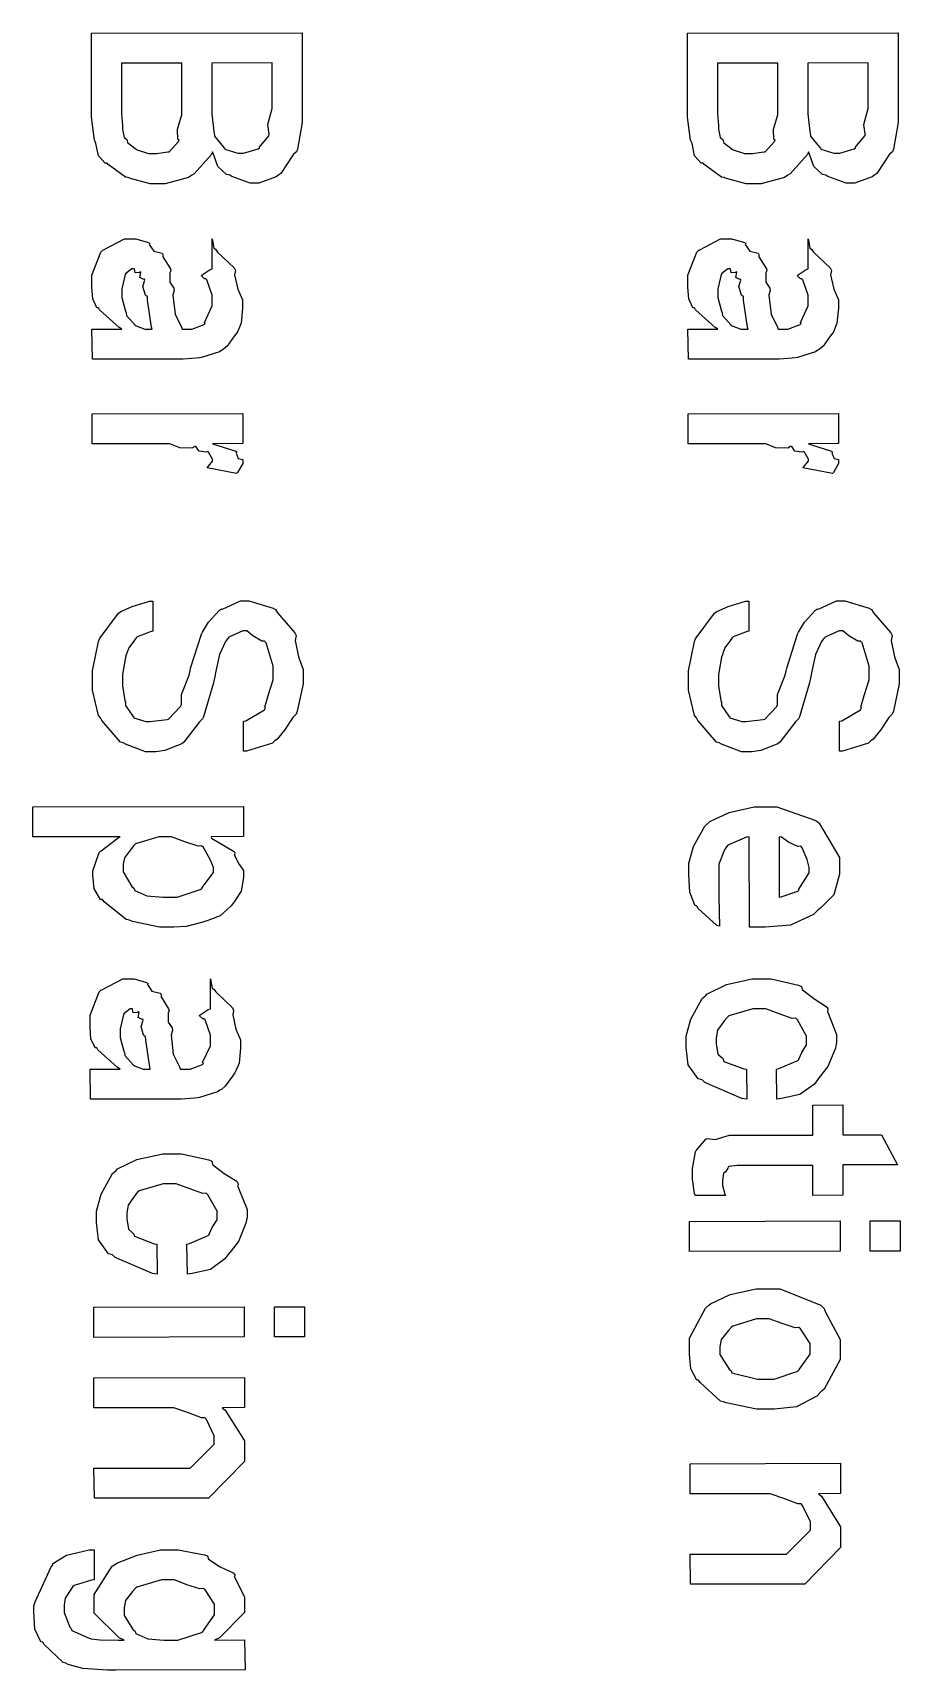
# Model space of a CAD drawing. Extents: x 0.1 to 11.6, y 0.3 to 16.2.
# Drawn here: x 7.564 to 7.965, y 3.272 to 4.028 of the extents above; entities that cross this region are included whole.
import ezdxf

# ---------------------------------------------------------------- set-up
doc = ezdxf.new("R2010")
doc.units = 0
doc.header["$MEASUREMENT"] = 0

msp = doc.modelspace()

# ---------------------------------------------------------------- linework, layer by layer
at = {"color": 0}
for points in [[(7.59153, 4.02761), (7.68875, 4.02783), (7.68875, 3.99094), (7.68875, 3.98643), (7.68658, 3.97407), (7.68614, 3.97293), (7.68474, 3.97174), (7.67882, 3.96294), (7.6779, 3.96229), (7.67671, 3.96132), (7.66878, 3.95839), (7.66618, 3.95839), (7.66476, 3.95839), (7.65619, 3.96149), (7.65533, 3.96207), (7.65381, 3.96235), (7.64974, 3.9661), (7.64779, 3.97174), (7.64731, 3.97293), (7.64681, 3.97168), (7.63883, 3.96272), (7.63775, 3.96207), (7.63624, 3.9611), (7.62549, 3.95817), (7.6219, 3.95817), (7.61854, 3.95817), (7.60949, 3.96056), (7.60846, 3.96099), (7.60715, 3.96121), (7.59924, 3.96707), (7.59868, 3.96772), (7.59776, 3.96767), (7.59467, 3.97103), (7.59358, 3.97672), (7.59326, 3.97771), (7.59283, 3.97825), (7.59153, 3.98893), (7.59153, 3.99246), (7.59153, 4.02761)], [(7.86654, 4.02761), (7.96376, 4.02783), (7.96376, 3.99094), (7.96376, 3.98643), (7.96158, 3.97407), (7.96115, 3.97293), (7.95975, 3.97174), (7.95383, 3.96294), (7.9529, 3.96229), (7.95171, 3.96132), (7.94379, 3.95839), (7.94119, 3.95839), (7.93978, 3.95839), (7.93121, 3.96149), (7.93033, 3.96207), (7.92882, 3.96235), (7.92475, 3.9661), (7.92279, 3.97174), (7.92231, 3.97293), (7.92182, 3.97168), (7.91385, 3.96272), (7.91276, 3.96207), (7.91124, 3.9611), (7.9005, 3.95817), (7.89692, 3.95817), (7.89356, 3.95817), (7.8845, 3.96056), (7.88346, 3.96099), (7.88217, 3.96121), (7.87424, 3.96707), (7.87369, 3.96772), (7.87278, 3.96767), (7.86968, 3.97103), (7.8686, 3.97672), (7.86828, 3.97771), (7.86783, 3.97825), (7.86654, 3.98893), (7.86654, 3.99246), (7.86654, 4.02761)], [(7.60542, 4.01372), (7.60542, 3.99246), (7.60542, 3.9905), (7.60574, 3.98503), (7.60585, 3.98464), (7.60585, 3.9834), (7.60661, 3.97954), (7.60775, 3.97857), (7.60801, 3.97814), (7.60807, 3.97721), (7.61208, 3.97412), (7.61257, 3.97379), (7.61257, 3.97379), (7.61778, 3.97206), (7.61951, 3.97206), (7.62147, 3.97206), (7.62679, 3.97282), (7.62733, 3.97293), (7.62733, 3.97293), (7.63167, 3.9776), (7.63189, 3.97835), (7.63135, 3.97851), (7.63124, 3.9834), (7.63319, 3.9899), (7.63319, 3.99203), (7.63319, 4.01372), (7.60542, 4.01372)], [(7.64708, 4.01372), (7.64708, 3.99333), (7.64708, 3.9904), (7.64794, 3.98221), (7.64817, 3.98161), (7.64833, 3.98004), (7.6524, 3.97504), (7.65294, 3.97467), (7.653, 3.97407), (7.65896, 3.97228), (7.66097, 3.97228), (7.66172, 3.97228), (7.6684, 3.97428), (7.669, 3.97467), (7.66889, 3.97482), (7.67333, 3.98031), (7.67356, 3.98096), (7.67344, 3.98096), (7.6729, 3.98551), (7.67486, 3.99283), (7.67486, 3.99528), (7.67486, 4.01394), (7.64708, 4.01372)], [(7.88043, 4.01372), (7.88043, 3.99246), (7.88043, 3.9905), (7.88075, 3.98503), (7.88086, 3.98464), (7.88086, 3.9834), (7.88162, 3.97954), (7.88276, 3.97857), (7.88303, 3.97814), (7.88308, 3.97721), (7.8871, 3.97412), (7.88758, 3.97379), (7.88758, 3.97379), (7.89279, 3.97206), (7.89453, 3.97206), (7.89649, 3.97206), (7.90181, 3.97282), (7.90235, 3.97293), (7.90235, 3.97293), (7.90668, 3.9776), (7.9069, 3.97835), (7.90636, 3.97851), (7.90625, 3.9834), (7.90821, 3.9899), (7.90821, 3.99203), (7.90821, 4.01372), (7.88043, 4.01372)], [(7.9221, 4.01372), (7.9221, 3.99333), (7.9221, 3.9904), (7.92296, 3.98221), (7.92318, 3.98161), (7.92333, 3.98004), (7.9274, 3.97504), (7.92794, 3.97467), (7.928, 3.97407), (7.93397, 3.97228), (7.93599, 3.97228), (7.93674, 3.97228), (7.94342, 3.97428), (7.94401, 3.97467), (7.9439, 3.97482), (7.94835, 3.98031), (7.94857, 3.98096), (7.94846, 3.98096), (7.94792, 3.98551), (7.94987, 3.99283), (7.94987, 3.99528), (7.94987, 4.01394), (7.9221, 4.01372)], [(7.60558, 3.89106), (7.60428, 3.89182), (7.59526, 3.89996), (7.59472, 3.90082), (7.59397, 3.90088), (7.59207, 3.90506), (7.59169, 3.91037), (7.59169, 3.91211), (7.59169, 3.91596), (7.59581, 3.92665), (7.59668, 3.92751), (7.59711, 3.92768), (7.60672, 3.93272), (7.60992, 3.93272), (7.61203, 3.93272), (7.61774, 3.9311), (7.61838, 3.93078), (7.61817, 3.93007), (7.62022, 3.92703), (7.62408, 3.92611), (7.62446, 3.92557), (7.6244, 3.92449), (7.62793, 3.91889), (7.62815, 3.91818), (7.62765, 3.91699), (7.62771, 3.91276), (7.6295, 3.91004), (7.62967, 3.90907), (7.62907, 3.90674), (7.63004, 3.898), (7.63297, 3.89204), (7.63336, 3.89106), (7.63396, 3.89106), (7.63525, 3.89106), (7.63574, 3.89106), (7.63781, 3.89106), (7.64356, 3.89324), (7.64399, 3.89367), (7.64361, 3.8941), (7.64724, 3.90175), (7.64725, 3.90429), (7.64725, 3.90679), (7.64469, 3.91374), (7.64421, 3.91428), (7.64372, 3.91422), (7.64204, 3.91581), (7.64621, 3.91862), (7.64725, 3.91883), (7.64725, 3.93272), (7.64719, 3.93272), (7.64794, 3.92844), (7.64876, 3.92796), (7.64963, 3.92665), (7.65733, 3.91928), (7.65788, 3.91818), (7.65756, 3.91613), (7.65896, 3.9095), (7.66113, 3.90462), (7.66113, 3.903), (7.66113, 3.90072), (7.66049, 3.89388), (7.65896, 3.89019), (7.65853, 3.88932), (7.65739, 3.88781), (7.65403, 3.88314), (7.65224, 3.88168), (7.65158, 3.88129), (7.6505, 3.88053), (7.64219, 3.87799), (7.64117, 3.87782), (7.63986, 3.87765), (7.63385, 3.87717), (7.63183, 3.87717), (7.62076, 3.87717), (7.61638, 3.87717), (7.60644, 3.87717), (7.60319, 3.87717), (7.60037, 3.87717), (7.59403, 3.87717), (7.5919, 3.87717), (7.59169, 3.89106), (7.59517, 3.89106), (7.60297, 3.89106), (7.60558, 3.89106)], [(7.88058, 3.89106), (7.87929, 3.89182), (7.87028, 3.89996), (7.86974, 3.90082), (7.86897, 3.90088), (7.86708, 3.90506), (7.86669, 3.91037), (7.86669, 3.91211), (7.86669, 3.91596), (7.87082, 3.92665), (7.87169, 3.92751), (7.87213, 3.92768), (7.88172, 3.93272), (7.88493, 3.93272), (7.88704, 3.93272), (7.89274, 3.9311), (7.89339, 3.93078), (7.89318, 3.93007), (7.89524, 3.92703), (7.89908, 3.92611), (7.89947, 3.92557), (7.89942, 3.92449), (7.90294, 3.91889), (7.90315, 3.91818), (7.90267, 3.91699), (7.90272, 3.91276), (7.90451, 3.91004), (7.90468, 3.90907), (7.90408, 3.90674), (7.90506, 3.898), (7.90799, 3.89204), (7.90836, 3.89106), (7.90896, 3.89106), (7.91026, 3.89106), (7.91075, 3.89106), (7.91282, 3.89106), (7.91857, 3.89324), (7.919, 3.89367), (7.91862, 3.8941), (7.92225, 3.90175), (7.92225, 3.90429), (7.92225, 3.90679), (7.91971, 3.91374), (7.91921, 3.91428), (7.91872, 3.91422), (7.91704, 3.91581), (7.92122, 3.91862), (7.92225, 3.91883), (7.92225, 3.93272), (7.92219, 3.93272), (7.92296, 3.92844), (7.92378, 3.92796), (7.92464, 3.92665), (7.93235, 3.91928), (7.93289, 3.91818), (7.93257, 3.91613), (7.93397, 3.9095), (7.93614, 3.90462), (7.93614, 3.903), (7.93614, 3.90072), (7.93549, 3.89388), (7.93397, 3.89019), (7.93354, 3.88932), (7.9324, 3.88781), (7.92904, 3.88314), (7.92725, 3.88168), (7.9266, 3.88129), (7.92551, 3.88053), (7.91721, 3.87799), (7.91618, 3.87782), (7.91487, 3.87765), (7.90885, 3.87717), (7.90685, 3.87717), (7.89578, 3.87717), (7.89139, 3.87717), (7.88146, 3.87717), (7.87819, 3.87717), (7.87537, 3.87717), (7.86903, 3.87717), (7.86692, 3.87717), (7.86669, 3.89106), (7.87017, 3.89106), (7.87799, 3.89106), (7.88058, 3.89106)], [(7.61947, 3.89106), (7.61925, 3.89193), (7.6174, 3.9044), (7.61729, 3.90603), (7.61638, 3.90674), (7.61518, 3.91075), (7.6161, 3.91368), (7.616, 3.91407), (7.61561, 3.91396), (7.61387, 3.91493), (7.61426, 3.91732), (7.61404, 3.91754), (7.61361, 3.91721), (7.6116, 3.91699), (7.61128, 3.91883), (7.61122, 3.91883), (7.61019, 3.91883), (7.60736, 3.91667), (7.6071, 3.91624), (7.60672, 3.91482), (7.60558, 3.90972), (7.60558, 3.90799), (7.60558, 3.90565), (7.60721, 3.89936), (7.60753, 3.89865), (7.60769, 3.89735), (7.61165, 3.8929), (7.61208, 3.89258), (7.61208, 3.89258), (7.61615, 3.89106), (7.61751, 3.89106), (7.61947, 3.89106)], [(7.89447, 3.89106), (7.89426, 3.89193), (7.89242, 3.9044), (7.89231, 3.90603), (7.89139, 3.90674), (7.89019, 3.91075), (7.89111, 3.91368), (7.891, 3.91407), (7.89063, 3.91396), (7.88889, 3.91493), (7.88926, 3.91732), (7.88906, 3.91754), (7.88861, 3.91721), (7.88661, 3.91699), (7.88629, 3.91883), (7.88624, 3.91883), (7.88519, 3.91883), (7.88238, 3.91667), (7.88211, 3.91624), (7.88172, 3.91482), (7.88058, 3.90972), (7.88058, 3.90799), (7.88058, 3.90565), (7.88222, 3.89936), (7.88254, 3.89865), (7.88271, 3.89735), (7.88667, 3.8929), (7.8871, 3.89258), (7.8871, 3.89258), (7.89117, 3.89106), (7.89253, 3.89106), (7.89447, 3.89106)], [(7.59185, 3.85194), (7.66129, 3.85215), (7.66129, 3.83826), (7.6474, 3.83806), (7.64882, 3.83772), (7.65804, 3.83469), (7.65847, 3.83436), (7.65821, 3.83382), (7.65918, 3.83132), (7.66129, 3.83083), (7.66129, 3.83068), (7.66129, 3.8291), (7.6589, 3.82493), (7.65847, 3.82438), (7.64481, 3.82699), (7.64481, 3.82699), (7.6474, 3.83008), (7.6474, 3.83111), (7.6474, 3.83111), (7.64557, 3.83436), (7.64524, 3.83458), (7.64438, 3.83421), (7.64111, 3.83469), (7.63971, 3.83686), (7.63917, 3.83697), (7.63781, 3.83615), (7.63222, 3.83621), (7.62765, 3.83806), (7.62614, 3.83806), (7.59185, 3.83806), (7.59185, 3.85194)], [(7.86681, 3.85194), (7.93625, 3.85215), (7.93625, 3.83826), (7.92236, 3.83806), (7.92378, 3.83772), (7.933, 3.83469), (7.93343, 3.83436), (7.93317, 3.83382), (7.93414, 3.83132), (7.93625, 3.83083), (7.93625, 3.83068), (7.93625, 3.8291), (7.93386, 3.82493), (7.93343, 3.82438), (7.91976, 3.82699), (7.91976, 3.82699), (7.92236, 3.83008), (7.92236, 3.83111), (7.92236, 3.83111), (7.92051, 3.83436), (7.92019, 3.83458), (7.91932, 3.83421), (7.91607, 3.83469), (7.91465, 3.83686), (7.91411, 3.83697), (7.91276, 3.83615), (7.90717, 3.83621), (7.90261, 3.83806), (7.9011, 3.83806), (7.86681, 3.83806), (7.86681, 3.85194)], [(7.61974, 3.76551), (7.61974, 3.75163), (7.61897, 3.75151), (7.61263, 3.74903), (7.61214, 3.74858), (7.61128, 3.7475), (7.60878, 3.74403), (7.60781, 3.7416), (7.60758, 3.74078), (7.60715, 3.73969), (7.60585, 3.73172), (7.60585, 3.72906), (7.60585, 3.72651), (7.60693, 3.71962), (7.60715, 3.71886), (7.60726, 3.71739), (7.61063, 3.71251), (7.61106, 3.71213), (7.611, 3.71175), (7.61654, 3.70996), (7.61843, 3.70996), (7.61843, 3.70996), (7.62646, 3.71089), (7.62711, 3.71104), (7.62711, 3.71115), (7.63265, 3.71685), (7.63297, 3.71778), (7.63297, 3.71778), (7.63297, 3.7225), (7.63661, 3.73139), (7.6371, 3.7334), (7.63726, 3.73465), (7.64225, 3.75028), (7.64274, 3.75119), (7.64274, 3.75119), (7.64546, 3.75586), (7.65056, 3.76144), (7.65142, 3.76204), (7.65196, 3.76183), (7.66032, 3.76574), (7.66314, 3.76574), (7.66417, 3.76574), (7.67535, 3.76232), (7.67637, 3.76161), (7.67731, 3.7601), (7.68539, 3.75097), (7.68593, 3.74968), (7.68554, 3.7474), (7.68701, 3.7399), (7.68918, 3.73406), (7.68918, 3.7321), (7.68918, 3.72743), (7.68647, 3.71479), (7.68593, 3.71343), (7.68446, 3.71181), (7.6805, 3.70594), (7.67725, 3.70182), (7.67617, 3.70107), (7.67503, 3.69993), (7.66297, 3.69635), (7.66163, 3.69629), (7.66163, 3.71018), (7.66276, 3.71035), (7.67128, 3.71539), (7.67182, 3.71625), (7.6715, 3.71664), (7.67307, 3.72196), (7.67529, 3.72928), (7.67529, 3.73167), (7.67529, 3.73551), (7.67204, 3.74626), (7.67139, 3.74707), (7.67003, 3.74713), (7.66596, 3.74951), (7.66319, 3.75185), (7.66228, 3.75185), (7.6614, 3.75185), (7.65494, 3.74897), (7.65446, 3.74837), (7.65338, 3.7469), (7.6505, 3.74094), (7.64887, 3.73318), (7.64839, 3.73079), (7.64779, 3.72786), (7.64318, 3.71213), (7.64274, 3.71126), (7.64133, 3.70985), (7.63417, 3.70042), (7.63319, 3.69976), (7.63124, 3.69894), (7.62532, 3.69656), (7.62125, 3.69607), (7.61996, 3.69607), (7.61649, 3.69607), (7.60715, 3.69954), (7.60607, 3.70019), (7.60493, 3.70053), (7.59629, 3.71044), (7.59565, 3.71169), (7.59472, 3.71278), (7.59196, 3.7245), (7.59196, 3.7284), (7.59196, 3.73335), (7.59467, 3.74685), (7.59521, 3.74815), (7.59549, 3.74864), (7.60389, 3.75999), (7.60499, 3.76074), (7.60499, 3.76074), (7.61024, 3.76313), (7.61833, 3.76551), (7.61974, 3.76551)], [(7.89475, 3.76551), (7.89475, 3.75163), (7.89399, 3.75151), (7.88764, 3.74903), (7.88715, 3.74858), (7.88628, 3.7475), (7.88379, 3.74403), (7.88281, 3.74158), (7.8826, 3.74078), (7.88217, 3.73969), (7.88086, 3.73172), (7.88086, 3.72906), (7.88086, 3.72651), (7.88194, 3.71962), (7.88217, 3.71886), (7.88226, 3.71739), (7.88564, 3.71251), (7.88607, 3.71213), (7.88601, 3.71175), (7.89154, 3.70996), (7.89344, 3.70996), (7.89344, 3.70996), (7.90147, 3.71089), (7.90213, 3.71104), (7.90213, 3.71115), (7.90767, 3.71685), (7.90799, 3.71778), (7.90799, 3.71778), (7.90799, 3.7225), (7.91163, 3.73139), (7.91211, 3.7334), (7.91228, 3.73465), (7.91726, 3.75026), (7.91775, 3.75119), (7.91775, 3.75119), (7.92046, 3.75586), (7.92557, 3.76144), (7.92643, 3.76204), (7.92697, 3.76183), (7.93533, 3.76574), (7.93815, 3.76574), (7.93918, 3.76574), (7.95036, 3.76232), (7.95139, 3.76161), (7.95231, 3.7601), (7.96039, 3.75097), (7.96093, 3.74968), (7.96056, 3.74739), (7.96203, 3.7399), (7.96419, 3.73406), (7.96419, 3.7321), (7.96419, 3.72743), (7.96149, 3.71479), (7.96094, 3.71343), (7.95947, 3.71181), (7.95551, 3.70594), (7.95225, 3.70182), (7.95117, 3.70107), (7.95003, 3.69993), (7.93799, 3.69635), (7.93663, 3.69629), (7.93664, 3.71018), (7.93776, 3.71035), (7.94629, 3.71539), (7.94683, 3.71625), (7.9465, 3.71664), (7.94808, 3.72194), (7.95031, 3.72928), (7.95031, 3.73167), (7.95031, 3.73551), (7.94706, 3.74625), (7.9464, 3.74707), (7.94504, 3.74713), (7.94097, 3.74951), (7.93821, 3.75185), (7.93728, 3.75185), (7.93642, 3.75185), (7.92996, 3.74897), (7.92947, 3.74837), (7.92839, 3.7469), (7.92551, 3.74094), (7.92387, 3.73318), (7.92339, 3.73079), (7.92279, 3.72786), (7.91818, 3.71213), (7.91775, 3.71126), (7.91635, 3.70985), (7.90918, 3.70042), (7.90821, 3.69976), (7.90625, 3.69894), (7.90033, 3.69656), (7.89626, 3.69607), (7.89497, 3.69607), (7.8915, 3.69607), (7.88217, 3.69954), (7.88107, 3.70019), (7.87993, 3.70053), (7.87131, 3.71044), (7.87065, 3.71169), (7.86974, 3.71278), (7.86697, 3.7245), (7.86697, 3.7284), (7.86697, 3.73335), (7.86968, 3.74685), (7.87022, 3.74815), (7.8705, 3.74864), (7.8789, 3.75999), (7.87999, 3.76074), (7.87999, 3.76074), (7.88525, 3.76313), (7.89333, 3.76551), (7.89475, 3.76551)], [(7.5644, 3.67063), (7.66163, 3.67085), (7.66163, 3.65696), (7.64665, 3.65674), (7.64681, 3.65619), (7.65706, 3.65022), (7.65771, 3.64958), (7.6575, 3.64839), (7.65935, 3.64442), (7.66163, 3.64117), (7.66163, 3.64003), (7.66163, 3.63797), (7.66049, 3.63168), (7.65799, 3.62776), (7.65728, 3.62679), (7.65588, 3.625), (7.65093, 3.62028), (7.64643, 3.6186), (7.64512, 3.61811), (7.64285, 3.61735), (7.63525, 3.61546), (7.62944, 3.61507), (7.62756, 3.61507), (7.62294, 3.61507), (7.61046, 3.61778), (7.6091, 3.61833), (7.60747, 3.6186), (7.59728, 3.62685), (7.59651, 3.62788), (7.5956, 3.62788), (7.59272, 3.63276), (7.59218, 3.63906), (7.59218, 3.64111), (7.59218, 3.64111), (7.59506, 3.64958), (7.59565, 3.65022), (7.59597, 3.65028), (7.60385, 3.65631), (7.60476, 3.65674), (7.5644, 3.65674), (7.5644, 3.67063)], [(7.88103, 3.62896), (7.88124, 3.6155), (7.8801, 3.61589), (7.87147, 3.62369), (7.87082, 3.62483), (7.8699, 3.62517), (7.86757, 3.63129), (7.86712, 3.63932), (7.86714, 3.64199), (7.86714, 3.64458), (7.86931, 3.65229), (7.87451, 3.66174), (7.87603, 3.66303), (7.87679, 3.66379), (7.88574, 3.66797), (7.89729, 3.67063), (7.90121, 3.67063), (7.90771, 3.67063), (7.92572, 3.66433), (7.92725, 3.66303), (7.92839, 3.66124), (7.93658, 3.64729), (7.93658, 3.64264), (7.93658, 3.63949), (7.93403, 3.63004), (7.92822, 3.62418), (7.9266, 3.62289), (7.92458, 3.62093), (7.91401, 3.61606), (7.90229, 3.61507), (7.89839, 3.61507), (7.89757, 3.61507), (7.89572, 3.61507), (7.89512, 3.61507), (7.89492, 3.65674), (7.89378, 3.65668), (7.8851, 3.65289), (7.8845, 3.65218), (7.88362, 3.65072), (7.88103, 3.64421), (7.88103, 3.64199), (7.88103, 3.64003), (7.88103, 3.63564), (7.88103, 3.63417), (7.88103, 3.63286), (7.88103, 3.62994), (7.88103, 3.62896)], [(7.62646, 3.65674), (7.62261, 3.65674), (7.61187, 3.65349), (7.61106, 3.65283), (7.60992, 3.65147), (7.60667, 3.64714), (7.60607, 3.6441), (7.60607, 3.64307), (7.60607, 3.64057), (7.61019, 3.63379), (7.61106, 3.63308), (7.61149, 3.63206), (7.61703, 3.6295), (7.62457, 3.62896), (7.62711, 3.62896), (7.63097, 3.62896), (7.64165, 3.63243), (7.64253, 3.63308), (7.64262, 3.6334), (7.64774, 3.64036), (7.64774, 3.64264), (7.64774, 3.64264), (7.64632, 3.64626), (7.64317, 3.65192), (7.64231, 3.65261), (7.64068, 3.6525), (7.63456, 3.65451), (7.62847, 3.65674), (7.62646, 3.65674)], [(7.90881, 3.65674), (7.90881, 3.62896), (7.90978, 3.62907), (7.91738, 3.63178), (7.91792, 3.63222), (7.91792, 3.6326), (7.92269, 3.64014), (7.92269, 3.64264), (7.92269, 3.64264), (7.92171, 3.64632), (7.91943, 3.65175), (7.91878, 3.6524), (7.91743, 3.65229), (7.91314, 3.65429), (7.90983, 3.65668), (7.90881, 3.65674)], [(7.60476, 3.54958), (7.60346, 3.55035), (7.59446, 3.55849), (7.59392, 3.55935), (7.59315, 3.5594), (7.59125, 3.56358), (7.59088, 3.5689), (7.59088, 3.57064), (7.59088, 3.57449), (7.595, 3.58518), (7.59586, 3.58604), (7.59631, 3.58621), (7.6059, 3.59125), (7.6091, 3.59125), (7.61122, 3.59125), (7.61692, 3.58963), (7.61757, 3.58931), (7.61735, 3.5886), (7.61942, 3.58556), (7.62326, 3.58464), (7.62364, 3.5841), (7.62358, 3.58301), (7.62711, 3.57742), (7.62733, 3.57671), (7.62685, 3.57553), (7.6269, 3.57129), (7.62869, 3.56857), (7.62885, 3.5676), (7.62825, 3.56526), (7.62924, 3.55653), (7.63217, 3.55057), (7.63254, 3.54958), (7.63314, 3.54958), (7.63444, 3.54958), (7.63493, 3.54958), (7.63699, 3.54958), (7.64274, 3.55176), (7.64318, 3.55219), (7.64279, 3.55263), (7.64643, 3.56028), (7.64643, 3.56282), (7.64643, 3.56532), (7.64388, 3.57226), (7.64339, 3.57281), (7.6429, 3.57275), (7.64122, 3.57433), (7.6454, 3.57715), (7.64643, 3.57736), (7.64643, 3.59125), (7.64638, 3.59125), (7.64714, 3.58697), (7.64794, 3.58649), (7.64882, 3.58518), (7.65651, 3.57781), (7.65706, 3.57671), (7.65674, 3.57465), (7.65815, 3.56803), (7.66032, 3.56315), (7.66032, 3.56153), (7.66032, 3.55925), (7.65967, 3.5524), (7.65815, 3.54872), (7.65771, 3.54785), (7.65657, 3.54633), (7.65321, 3.54167), (7.65142, 3.54021), (7.65076, 3.53982), (7.64968, 3.53907), (7.64139, 3.53651), (7.64035, 3.53635), (7.63906, 3.53618), (7.63303, 3.53569), (7.63103, 3.53569), (7.61996, 3.53569), (7.61556, 3.53569), (7.60562, 3.53569), (7.60237, 3.53569), (7.59956, 3.53569), (7.59321, 3.53569), (7.5911, 3.53569), (7.59088, 3.54958), (7.59435, 3.54958), (7.60215, 3.54958), (7.60476, 3.54958)], [(7.89367, 3.54958), (7.89388, 3.53569), (7.89165, 3.53603), (7.87451, 3.5434), (7.87326, 3.5446), (7.87142, 3.54508), (7.86681, 3.55149), (7.86589, 3.55951), (7.86589, 3.56218), (7.86589, 3.56478), (7.86806, 3.5726), (7.87326, 3.58214), (7.87478, 3.58344), (7.87549, 3.58425), (7.8845, 3.5886), (7.89638, 3.59125), (7.90039, 3.59125), (7.90506, 3.59125), (7.91769, 3.58838), (7.91906, 3.58778), (7.91943, 3.58637), (7.92475, 3.58219), (7.93056, 3.57856), (7.93121, 3.57736), (7.93104, 3.57617), (7.93533, 3.56554), (7.93533, 3.56196), (7.93474, 3.55919), (7.93132, 3.55078), (7.92731, 3.54574), (7.92643, 3.5446), (7.92507, 3.54269), (7.9184, 3.53782), (7.90994, 3.53603), (7.90776, 3.53569), (7.90756, 3.54958), (7.90869, 3.54981), (7.91738, 3.5536), (7.91797, 3.55414), (7.91786, 3.55419), (7.91922, 3.55718), (7.92144, 3.56076), (7.92144, 3.56196), (7.92144, 3.56472), (7.91726, 3.57232), (7.91644, 3.57303), (7.91487, 3.57297), (7.90885, 3.57514), (7.90267, 3.57736), (7.90061, 3.57736), (7.89665, 3.57736), (7.88558, 3.57411), (7.88476, 3.57346), (7.88357, 3.57204), (7.88038, 3.56749), (7.87978, 3.56401), (7.87978, 3.56282), (7.87978, 3.56125), (7.88058, 3.55642), (7.88249, 3.55474), (7.88303, 3.55414), (7.88331, 3.55317), (7.89247, 3.54975), (7.89367, 3.54958)], [(7.61865, 3.54958), (7.61843, 3.55046), (7.61658, 3.56293), (7.61649, 3.56456), (7.61556, 3.56526), (7.61436, 3.56928), (7.61529, 3.57221), (7.61518, 3.5726), (7.61481, 3.57249), (7.61307, 3.57346), (7.61344, 3.57585), (7.61322, 3.57607), (7.61279, 3.57574), (7.61079, 3.57553), (7.61046, 3.57736), (7.6104, 3.57736), (7.60938, 3.57736), (7.60656, 3.57519), (7.60628, 3.57476), (7.6059, 3.57335), (7.60476, 3.56825), (7.60476, 3.56651), (7.60476, 3.56418), (7.60639, 3.55789), (7.60672, 3.55718), (7.60688, 3.55588), (7.61083, 3.55143), (7.61128, 3.55111), (7.61128, 3.55111), (7.61535, 3.54958), (7.61669, 3.54958), (7.61865, 3.54958)], [(7.884, 3.49126), (7.87011, 3.49126), (7.86979, 3.49219), (7.86882, 3.49886), (7.86882, 3.50103), (7.86882, 3.50379), (7.87022, 3.51144), (7.87056, 3.5121), (7.87071, 3.51215), (7.875, 3.51725), (7.87554, 3.51753), (7.87554, 3.51753), (7.87933, 3.51714), (7.8859, 3.51904), (7.88813, 3.51904), (7.92437, 3.51904), (7.92437, 3.53293), (7.93826, 3.53315), (7.93826, 3.51926), (7.95606, 3.51926), (7.96343, 3.50537), (7.93826, 3.50537), (7.93826, 3.49149), (7.92437, 3.49126), (7.92437, 3.50515), (7.89074, 3.50515), (7.88937, 3.50515), (7.88553, 3.50461), (7.88531, 3.5045), (7.8851, 3.50385), (7.8839, 3.50185), (7.88336, 3.50211), (7.88336, 3.50211), (7.88319, 3.50146), (7.88271, 3.49837), (7.88271, 3.49735), (7.88271, 3.49582), (7.88379, 3.49192), (7.884, 3.49126)], [(7.62164, 3.46886), (7.62185, 3.45497), (7.61962, 3.45529), (7.60249, 3.46268), (7.60124, 3.46386), (7.59939, 3.46436), (7.59478, 3.47076), (7.59386, 3.47879), (7.59386, 3.48144), (7.59386, 3.48406), (7.59603, 3.49186), (7.60124, 3.50142), (7.60275, 3.50271), (7.60346, 3.50353), (7.61247, 3.50786), (7.62435, 3.51053), (7.62836, 3.51053), (7.63303, 3.51053), (7.64567, 3.50765), (7.64703, 3.50706), (7.6474, 3.50564), (7.65272, 3.50147), (7.65853, 3.49783), (7.65918, 3.49664), (7.65901, 3.49544), (7.66331, 3.48481), (7.66331, 3.48122), (7.66271, 3.47846), (7.65929, 3.47006), (7.65528, 3.46501), (7.6544, 3.46386), (7.65306, 3.46197), (7.64638, 3.45708), (7.63792, 3.45529), (7.63574, 3.45497), (7.63553, 3.46886), (7.63667, 3.46907), (7.64535, 3.47287), (7.64594, 3.47342), (7.64583, 3.47347), (7.64719, 3.47646), (7.64942, 3.48004), (7.64942, 3.48122), (7.64942, 3.484), (7.64524, 3.4916), (7.64442, 3.49229), (7.64285, 3.49224), (7.63683, 3.49442), (7.63064, 3.49664), (7.62858, 3.49664), (7.62463, 3.49664), (7.61356, 3.49337), (7.61274, 3.49274), (7.61154, 3.49132), (7.60835, 3.48676), (7.60775, 3.48329), (7.60775, 3.4821), (7.60775, 3.48053), (7.60856, 3.47569), (7.61046, 3.47401), (7.611, 3.47342), (7.61128, 3.47244), (7.62044, 3.46903), (7.62164, 3.46886)], [(7.86746, 3.47933), (7.9369, 3.47954), (7.9369, 3.46565), (7.86746, 3.46544), (7.86746, 3.47933)], [(7.95079, 3.47954), (7.96468, 3.47954), (7.96468, 3.46565), (7.95079, 3.46565), (7.95079, 3.47954)], [(7.90224, 3.44818), (7.90907, 3.44818), (7.92806, 3.4406), (7.92958, 3.43907), (7.93024, 3.43744), (7.93696, 3.42486), (7.93696, 3.42063), (7.93696, 3.41564), (7.92953, 3.40196), (7.92806, 3.40067), (7.92617, 3.39865), (7.91678, 3.39367), (7.90668, 3.39262), (7.90332, 3.39262), (7.89828, 3.39262), (7.88433, 3.39556), (7.88314, 3.3961), (7.88172, 3.39643), (7.87229, 3.405), (7.87164, 3.40608), (7.87076, 3.40608), (7.868, 3.41129), (7.86751, 3.41812), (7.86751, 3.4204), (7.86751, 3.42546), (7.87489, 3.43929), (7.87642, 3.4406), (7.87711, 3.44135), (7.88618, 3.44553), (7.89822, 3.44818), (7.90224, 3.44818)], [(7.59256, 3.43967), (7.662, 3.43989), (7.662, 3.426), (7.59256, 3.42578), (7.59256, 3.43967)], [(7.67589, 3.43989), (7.68978, 3.43989), (7.68978, 3.426), (7.67589, 3.426), (7.67589, 3.43989)], [(7.90224, 3.43431), (7.89833, 3.43431), (7.88747, 3.43104), (7.88661, 3.43039), (7.88542, 3.42904), (7.88206, 3.42475), (7.8814, 3.4215), (7.8814, 3.42042), (7.8814, 3.41792), (7.88574, 3.41108), (7.88661, 3.41043), (7.88704, 3.40944), (7.89876, 3.40653), (7.90267, 3.40653), (7.90647, 3.40651), (7.91699, 3.41), (7.91786, 3.41064), (7.91797, 3.41097), (7.92307, 3.41808), (7.92307, 3.42042), (7.92307, 3.4229), (7.91872, 3.42974), (7.91786, 3.43039), (7.91624, 3.43024), (7.91021, 3.43213), (7.90419, 3.43431), (7.90224, 3.43431)], [(7.59261, 3.40713), (7.66206, 3.40733), (7.66206, 3.39344), (7.65186, 3.39322), (7.65321, 3.39214), (7.66206, 3.37799), (7.66206, 3.37326), (7.66206, 3.36849), (7.64556, 3.35156), (7.6345, 3.35156), (7.59283, 3.35157), (7.59261, 3.36544), (7.63124, 3.36546), (7.6371, 3.36546), (7.64817, 3.37651), (7.64817, 3.37761), (7.64817, 3.38037), (7.64453, 3.38792), (7.64382, 3.38867), (7.64231, 3.38867), (7.63629, 3.39094), (7.62956, 3.39324), (7.62733, 3.39324), (7.59261, 3.39324), (7.59261, 3.40713)], [(7.86768, 3.36746), (7.93713, 3.36768), (7.93713, 3.35379), (7.92692, 3.35357), (7.92828, 3.35249), (7.93713, 3.33832), (7.93713, 3.33361), (7.93713, 3.32883), (7.92062, 3.3119), (7.90956, 3.3119), (7.86789, 3.3119), (7.86768, 3.32579), (7.90631, 3.32579), (7.91217, 3.32579), (7.92324, 3.33686), (7.92324, 3.33794), (7.92324, 3.34071), (7.9196, 3.34825), (7.91889, 3.34901), (7.91738, 3.34901), (7.91135, 3.35129), (7.90462, 3.35357), (7.9024, 3.35357), (7.86768, 3.35357), (7.86768, 3.36746)], [(7.59272, 3.32775), (7.59272, 3.31386), (7.59158, 3.31375), (7.58344, 3.31125), (7.58296, 3.31082), (7.58203, 3.30951), (7.57932, 3.30539), (7.57883, 3.30231), (7.57883, 3.30126), (7.57883, 3.29883), (7.58154, 3.2921), (7.58208, 3.2915), (7.58236, 3.29047), (7.59039, 3.28694), (7.59142, 3.28674), (7.59142, 3.28674), (7.59538, 3.28618), (7.60379, 3.28608), (7.60661, 3.28608), (7.60428, 3.28717), (7.59272, 3.29856), (7.59272, 3.30236), (7.59272, 3.30707), (7.60101, 3.32015), (7.60271, 3.32124), (7.60357, 3.32172), (7.61257, 3.32525), (7.62337, 3.32775), (7.62701, 3.32775), (7.63151, 3.32775), (7.64361, 3.32542), (7.64501, 3.32492), (7.64551, 3.32351), (7.65093, 3.31988), (7.65685, 3.31722), (7.65761, 3.31625), (7.65756, 3.31511), (7.66217, 3.30604), (7.66217, 3.303), (7.66217, 3.29878), (7.65056, 3.28722), (7.64828, 3.28608), (7.66217, 3.28629), (7.66237, 3.2724), (7.60269, 3.27219), (7.5989, 3.27219), (7.58757, 3.273), (7.58078, 3.2749), (7.57969, 3.27544), (7.5785, 3.27572), (7.56972, 3.28413), (7.56907, 3.28521), (7.56808, 3.28526), (7.56543, 3.29118), (7.56494, 3.29926), (7.56494, 3.30192), (7.56549, 3.30371), (7.57275, 3.31961), (7.57363, 3.32081), (7.57374, 3.32146), (7.57992, 3.32531), (7.59039, 3.32781), (7.59272, 3.32775)], [(7.62787, 3.31386), (7.62381, 3.31386), (7.61247, 3.3106), (7.6116, 3.30994), (7.61046, 3.3086), (7.60721, 3.30431), (7.60661, 3.30106), (7.60661, 3.29997), (7.60661, 3.29753), (7.61074, 3.29085), (7.6116, 3.29021), (7.61203, 3.28917), (7.61751, 3.28662), (7.62494, 3.28608), (7.62744, 3.28608), (7.63135, 3.28608), (7.64219, 3.28956), (7.64307, 3.29021), (7.64318, 3.29058), (7.64828, 3.29779), (7.64828, 3.30018), (7.64828, 3.30263), (7.64393, 3.30931), (7.64307, 3.30994), (7.64143, 3.30979), (7.63553, 3.31168), (7.62978, 3.31386), (7.62787, 3.31386)]]:
    msp.add_lwpolyline(points, close=True, dxfattribs=at)

doc.saveas('drawing.dxf')
